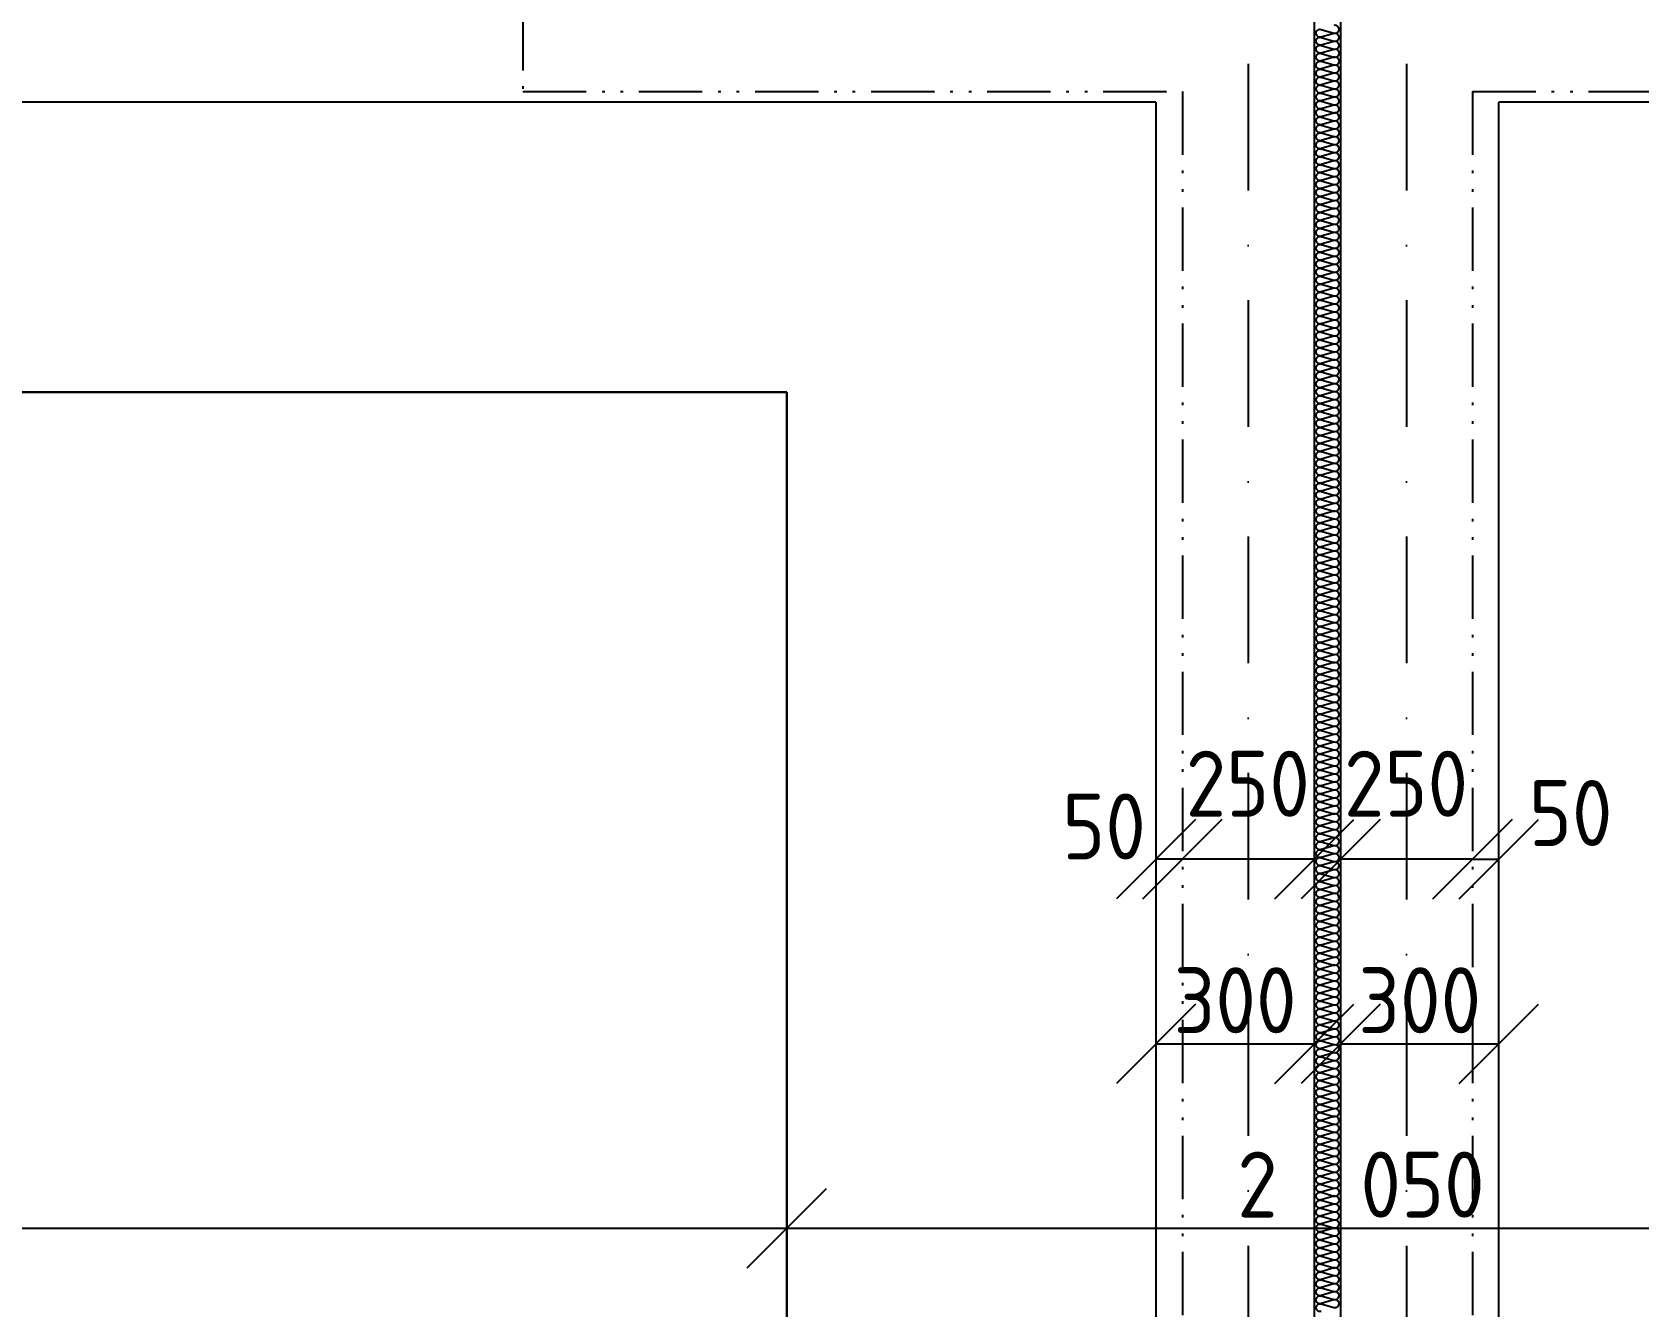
# Model space of a CAD drawing. Extents: x 4511820 to 5180432, y -1526536 to -944957.
# Drawn here: x 5004971 to 5008016, y -1488272 to -1485856 of the extents above; entities that cross this region are included whole.
import ezdxf

# ---------------------------------------------------------------- set-up
doc = ezdxf.new("R2010")
doc.units = 0
doc.header["$MEASUREMENT"] = 0
doc.linetypes.add('ACAD_ISO12W100', pattern=[22, 12, -3, 0.5, -3, 0.5, -3])
doc.linetypes.add('BODKOCIARKOVANA_3', pattern=[5.6, 3, -1.3, 0, -1.3])
doc.layers.get('0').update_dxf_attribs({"linetype": 'CONTINUOUS'})
doc.layers.get('Defpoints').update_dxf_attribs({"color": 61, "linetype": 'CONTINUOUS'})
for name, color, linetype in [('KÓTY', 4, 'CONTINUOUS'), ('MÚRY', 1, 'CONTINUOUS'), ('osi', 253, 'CONTINUOUS'), ('TENKÁ', 7, 'CONTINUOUS'), ('ŠRAFY', 82, 'CONTINUOUS')]:
    doc.layers.add(name, color=color, linetype=linetype)
doc.styles.add('STYLE1', font='isocp.shx')
doc.dimstyles.new('STANDARD-50', dxfattribs={"dimtxt": 125, "dimasz": 150, "dimexe": 10, "dimexo": 200, "dimgap": 20, "dimtad": 1, "dimdsep": 46, "dimlunit": 6, "dimtxsty": 'STYLE1', "dimblk1": 'OBLIQUE', "dimblk2": 'OBLIQUE', "dimsah": 1, "dimcen": 2.5, "dimse1": 1, "dimse2": 1, "dimadec": 0, "dimazin": 0, "dimtfac": 1, "dimtmove": 1, "dimatfit": 3, "dimldrblk": 'OBLIQUE', "dimfxl": 1, "dimtolj": 1, "dimtzin": 0, "dimarcsym": 0})

# ---------------------------------------------------------------- blocks, each defined once
blk = doc.blocks.new('_OBLIQUE')
at = {"color": 0, "linetype": 'ByBlock'}
blk.add_line((-0.5, -0.5), (0.5, 0.5), dxfattribs=at)
blk = doc.blocks.new('*D43851')
at = {"layer": 'Defpoints', "color": 0}
for p in [(5006401, -1488123.5), (5006401, -1488123.5), (5008451, -1488123.5)]:
    blk.add_point(p, dxfattribs=at)
at = {"layer": 'KÓTY', "color": 0, "lineweight": -2}
blk.add_line((5008451, -1488123.5), (5006401, -1488123.5), dxfattribs=at)
at = {"layer": 'KÓTY', "color": 0, "linetype": 'ByBlock', "lineweight": -2, "xscale": 150, "yscale": 150, "zscale": 150, "rotation": 180}
blk.add_blockref('_OBLIQUE', (5006401, -1488123.5), dxfattribs=at)
at = {"layer": 'KÓTY', "color": 0, "linetype": 'ByBlock', "lineweight": -2, "xscale": 150, "yscale": 150, "zscale": 150}
blk.add_blockref('_OBLIQUE', (5008451, -1488123.5), dxfattribs=at)
at = {"layer": 'KÓTY', "color": 0, "insert": (5007489.5, -1488040.5), "char_height": 125, "attachment_point": 5, "style": 'STYLE1'}
blk.add_mtext('\\A1;2ﾠ050', dxfattribs=at)
blk = doc.blocks.new('*D43852')
at = {"layer": 'Defpoints', "color": 0}
for p in [(5001561, -1488123.5), (5001561, -1488123.5), (5006401, -1488123.5)]:
    blk.add_point(p, dxfattribs=at)
at = {"layer": 'KÓTY', "color": 0, "lineweight": -2}
blk.add_line((5006401, -1488123.5), (5001561, -1488123.5), dxfattribs=at)
at = {"layer": 'KÓTY', "color": 0, "linetype": 'ByBlock', "lineweight": -2, "xscale": 150, "yscale": 150, "zscale": 150, "rotation": 180}
blk.add_blockref('_OBLIQUE', (5001561, -1488123.5), dxfattribs=at)
at = {"layer": 'KÓTY', "color": 0, "linetype": 'ByBlock', "lineweight": -2, "xscale": 150, "yscale": 150, "zscale": 150}
blk.add_blockref('_OBLIQUE', (5006401, -1488123.5), dxfattribs=at)
at = {"layer": 'KÓTY', "color": 0, "insert": (5003981, -1488041), "char_height": 125, "attachment_point": 5, "style": 'STYLE1'}
blk.add_mtext('\\A1;4ﾠ840', dxfattribs=at)
blk = doc.blocks.new('*D43889')
at = {"layer": 'Defpoints', "color": 0}
for p in [(5007751, -1487773.5), (5007451, -1488123), (5007751, -1488123)]:
    blk.add_point(p, dxfattribs=at)
at = {"layer": 'KÓTY', "color": 0, "lineweight": -2}
blk.add_line((5007451, -1487773.5), (5007751, -1487773.5), dxfattribs=at)
at = {"layer": 'KÓTY', "color": 0, "linetype": 'ByBlock', "lineweight": -2, "xscale": 150, "yscale": 150, "zscale": 150, "rotation": 180}
blk.add_blockref('_OBLIQUE', (5007451, -1487773.5), dxfattribs=at)
at = {"layer": 'KÓTY', "color": 0, "linetype": 'ByBlock', "lineweight": -2, "xscale": 150, "yscale": 150, "zscale": 150}
blk.add_blockref('_OBLIQUE', (5007751, -1487773.5), dxfattribs=at)
at = {"layer": 'KÓTY', "color": 0, "insert": (5007601, -1487691), "char_height": 125, "attachment_point": 5, "style": 'STYLE1'}
blk.add_mtext('\\A1;300', dxfattribs=at)
blk = doc.blocks.new('*D43890')
at = {"layer": 'Defpoints', "color": 0}
for p in [(5007451, -1487423.5), (5007451, -1488123.5), (5007701, -1488123.5)]:
    blk.add_point(p, dxfattribs=at)
at = {"layer": 'KÓTY', "color": 0, "lineweight": -2}
blk.add_line((5007701, -1487423.5), (5007451, -1487423.5), dxfattribs=at)
at = {"layer": 'KÓTY', "color": 0, "linetype": 'ByBlock', "lineweight": -2, "xscale": 150, "yscale": 150, "zscale": 150, "rotation": 180}
blk.add_blockref('_OBLIQUE', (5007451, -1487423.5), dxfattribs=at)
at = {"layer": 'KÓTY', "color": 0, "linetype": 'ByBlock', "lineweight": -2, "xscale": 150, "yscale": 150, "zscale": 150}
blk.add_blockref('_OBLIQUE', (5007701, -1487423.5), dxfattribs=at)
at = {"layer": 'KÓTY', "color": 0, "insert": (5007575, -1487280.5), "char_height": 125, "attachment_point": 5, "style": 'STYLE1'}
blk.add_mtext('\\A1;250', dxfattribs=at)
blk = doc.blocks.new('*D43891')
at = {"layer": 'Defpoints', "color": 0}
for p in [(5007701, -1487423.5), (5007751, -1487423.5), (5007751, -1487423.5)]:
    blk.add_point(p, dxfattribs=at)
at = {"layer": 'KÓTY', "color": 0, "lineweight": -2}
blk.add_line((5007701, -1487423.5), (5007751, -1487423.5), dxfattribs=at)
at = {"layer": 'KÓTY', "color": 0, "linetype": 'ByBlock', "lineweight": -2, "xscale": 150, "yscale": 150, "zscale": 150, "rotation": 180}
blk.add_blockref('_OBLIQUE', (5007701, -1487423.5), dxfattribs=at)
at = {"layer": 'KÓTY', "color": 0, "linetype": 'ByBlock', "lineweight": -2, "xscale": 150, "yscale": 150, "zscale": 150}
blk.add_blockref('_OBLIQUE', (5007751, -1487423.5), dxfattribs=at)
at = {"layer": 'KÓTY', "color": 0, "insert": (5007887, -1487336), "char_height": 125, "attachment_point": 5, "style": 'STYLE1'}
blk.add_mtext('\\A1;50', dxfattribs=at)
blk = doc.blocks.new('*D43892')
at = {"layer": 'Defpoints', "color": 0}
for p in [(5007401, -1487773.5), (5007101, -1488123), (5007401, -1488123)]:
    blk.add_point(p, dxfattribs=at)
at = {"layer": 'KÓTY', "color": 0, "lineweight": -2}
blk.add_line((5007101, -1487773.5), (5007401, -1487773.5), dxfattribs=at)
at = {"layer": 'KÓTY', "color": 0, "linetype": 'ByBlock', "lineweight": -2, "xscale": 150, "yscale": 150, "zscale": 150, "rotation": 180}
blk.add_blockref('_OBLIQUE', (5007101, -1487773.5), dxfattribs=at)
at = {"layer": 'KÓTY', "color": 0, "linetype": 'ByBlock', "lineweight": -2, "xscale": 150, "yscale": 150, "zscale": 150}
blk.add_blockref('_OBLIQUE', (5007401, -1487773.5), dxfattribs=at)
at = {"layer": 'KÓTY', "color": 0, "insert": (5007251, -1487691), "char_height": 125, "attachment_point": 5, "style": 'STYLE1'}
blk.add_mtext('\\A1;300', dxfattribs=at)
blk = doc.blocks.new('*D43893')
at = {"layer": 'Defpoints', "color": 0}
for p in [(5007151, -1487423.5), (5007151, -1488123.5), (5007401, -1488123.5)]:
    blk.add_point(p, dxfattribs=at)
at = {"layer": 'KÓTY', "color": 0, "lineweight": -2}
blk.add_line((5007401, -1487423.5), (5007151, -1487423.5), dxfattribs=at)
at = {"layer": 'KÓTY', "color": 0, "linetype": 'ByBlock', "lineweight": -2, "xscale": 150, "yscale": 150, "zscale": 150, "rotation": 180}
blk.add_blockref('_OBLIQUE', (5007151, -1487423.5), dxfattribs=at)
at = {"layer": 'KÓTY', "color": 0, "linetype": 'ByBlock', "lineweight": -2, "xscale": 150, "yscale": 150, "zscale": 150}
blk.add_blockref('_OBLIQUE', (5007401, -1487423.5), dxfattribs=at)
at = {"layer": 'KÓTY', "color": 0, "insert": (5007275, -1487280.5), "char_height": 125, "attachment_point": 5, "style": 'STYLE1'}
blk.add_mtext('\\A1;250', dxfattribs=at)
blk = doc.blocks.new('*D43894')
at = {"layer": 'Defpoints', "color": 0}
for p in [(5007101, -1487423.5), (5007101, -1487423.5), (5007151, -1487423.5)]:
    blk.add_point(p, dxfattribs=at)
at = {"layer": 'KÓTY', "color": 0, "lineweight": -2}
blk.add_line((5007151, -1487423.5), (5007101, -1487423.5), dxfattribs=at)
at = {"layer": 'KÓTY', "color": 0, "linetype": 'ByBlock', "lineweight": -2, "xscale": 150, "yscale": 150, "zscale": 150, "rotation": 180}
blk.add_blockref('_OBLIQUE', (5007101, -1487423.5), dxfattribs=at)
at = {"layer": 'KÓTY', "color": 0, "linetype": 'ByBlock', "lineweight": -2, "xscale": 150, "yscale": 150, "zscale": 150}
blk.add_blockref('_OBLIQUE', (5007151, -1487423.5), dxfattribs=at)
at = {"layer": 'KÓTY', "color": 0, "insert": (5007002.5, -1487361.5), "char_height": 125, "attachment_point": 5, "style": 'STYLE1'}
blk.add_mtext('\\A1;50', dxfattribs=at)

msp = doc.modelspace()

# ---------------------------------------------------------------- linework, layer by layer
at = {"layer": 'MÚRY', "linetype": 'Continuous', "lineweight": 30}
for q in [(5001561, -1486538), (5006401, -1492868)]:
    msp.add_line((5006401, -1486538), q, dxfattribs=at)
at = {"layer": 'osi', "linetype": 'BODKOCIARKOVANA_3', "ltscale": 80}
for p, q in [((5007276, -1463510.809), (5007276, -1502135.094)), ((5007576, -1463510.809), (5007576, -1502135.094))]:
    msp.add_line(p, q, dxfattribs=at)
at = {"layer": 'TENKÁ', "color": 40, "linetype": 'ACAD_ISO12W100', "ltscale": 10}
for p, q in [((5005901, -1485588), (5005901, -1485968)), ((5005901, -1485968), (5007151, -1485968)), ((5007151, -1485968), (5007151, -1494468)), ((5007701, -1485968), (5011201, -1485968)), ((5007701, -1485968), (5007701, -1494468))]:
    msp.add_line(p, q, dxfattribs=at)
at = {"layer": 'TENKÁ'}
for p, q in [((5007401, -1485588), (5007401, -1499268)), ((5007451, -1485588), (5007451, -1499268)), ((5007101, -1485988), (5000861, -1485988)), ((5007101, -1485988), (5007101, -1498868)), ((5007751, -1498868), (5007751, -1485988)), ((5013991, -1485988), (5007751, -1485988))]:
    msp.add_line(p, q, dxfattribs=at)
at = {"layer": 'ŠRAFY'}
for points in [[(5007447.999, -1486016.325, 0.50326334), (5007438.363, -1486008.961), (5007414.146, -1486015.924, -1.32801381), (5007414.146, -1486001.411), (5007438.363, -1486008.373, 1.32801381), (5007438.363, -1485993.86), (5007414.146, -1486000.823, -1.32801381), (5007414.146, -1485986.31), (5007438.363, -1485993.272, 1.32801381), (5007438.363, -1485978.76), (5007414.146, -1485985.722, -1.32801381), (5007414.146, -1485971.209), (5007438.363, -1485978.172, 1.32801381), (5007438.363, -1485963.659), (5007414.146, -1485970.621, -1.32801381), (5007414.146, -1485956.108), (5007438.363, -1485963.071, 1.32801381), (5007438.363, -1485948.558), (5007414.146, -1485955.52, -1.32801381), (5007414.146, -1485941.008), (5007438.363, -1485947.97, 1.32801381), (5007438.363, -1485933.457), (5007414.146, -1485940.42, -1.32801381), (5007414.146, -1485925.907), (5007438.363, -1485932.869, 1.32801381), (5007438.363, -1485918.356), (5007414.146, -1485925.319, -1.32801381), (5007414.146, -1485910.806), (5007438.363, -1485917.768, 1.32801381), (5007438.363, -1485903.256), (5007414.146, -1485910.218, -1.32801381), (5007414.146, -1485895.705), (5007438.363, -1485902.668, 1.32801381), (5007438.363, -1485888.155), (5007414.146, -1485895.117, -1.32801381), (5007414.146, -1485880.604), (5007438.363, -1485887.567, 1.32801381), (5007438.363, -1485873.054), (5007414.146, -1485880.016, -1.32801381), (5007414.146, -1485865.504), (5007438.363, -1485872.466, 1.32801381), (5007438.363, -1485857.953), (5007414.146, -1485864.916, -1.32801381), (5007414.146, -1485850.403), (5007438.363, -1485857.365, 1.32801381), (5007438.363, -1485842.852)], [(5007447.999, -1486227.737, 0.50326334), (5007438.363, -1486220.372), (5007414.146, -1486227.335, -1.32801381), (5007414.146, -1486212.822), (5007438.363, -1486219.784, 1.32801381), (5007438.363, -1486205.272), (5007414.146, -1486212.234, -1.32801381), (5007414.146, -1486197.721), (5007438.363, -1486204.684, 1.32801381), (5007438.363, -1486190.171), (5007414.146, -1486197.133, -1.32801381), (5007414.146, -1486182.62), (5007438.363, -1486189.583, 1.32801381), (5007438.363, -1486175.07), (5007414.146, -1486182.032, -1.32801381), (5007414.146, -1486167.52), (5007438.363, -1486174.482, 1.32801381), (5007438.363, -1486159.969), (5007414.146, -1486166.932, -1.32801381), (5007414.146, -1486152.419), (5007438.363, -1486159.381, 1.32801381), (5007438.363, -1486144.868), (5007414.146, -1486151.831, -1.32801381), (5007414.146, -1486137.318), (5007438.363, -1486144.28, 1.32801381), (5007438.363, -1486129.768), (5007414.146, -1486136.73, -1.32801381), (5007414.146, -1486122.217), (5007438.363, -1486129.18, 1.32801381), (5007438.363, -1486114.667), (5007414.146, -1486121.629, -1.32801381), (5007414.146, -1486107.116), (5007438.363, -1486114.079, 1.32801381), (5007438.363, -1486099.566), (5007414.146, -1486106.528, -1.32801381), (5007414.146, -1486092.016), (5007438.363, -1486098.978, 1.32801381), (5007438.363, -1486084.465), (5007414.146, -1486091.428, -1.32801381), (5007414.146, -1486076.915), (5007438.363, -1486083.877, 1.32801381), (5007438.363, -1486069.364), (5007414.146, -1486076.327, -1.32801381), (5007414.146, -1486061.814), (5007438.363, -1486068.776, 1.32801381), (5007438.363, -1486054.264), (5007414.146, -1486061.226, -1.32801381), (5007414.146, -1486046.713), (5007438.363, -1486053.676, 1.32801381), (5007438.363, -1486039.163), (5007414.146, -1486046.125, -1.32801381), (5007414.146, -1486031.612), (5007438.363, -1486038.575, 1.32801381), (5007438.363, -1486024.062), (5007414.146, -1486031.024, -1.32801381), (5007414.146, -1486016.512), (5007438.363, -1486023.474, 0.71622723), (5007446.526, -1486011.737, 0.71622723)], [(5007447.999, -1486439.148, 0.50326334), (5007438.363, -1486431.784), (5007414.146, -1486438.746, -1.32801381), (5007414.146, -1486424.233), (5007438.363, -1486431.196, 1.32801381), (5007438.363, -1486416.683), (5007414.146, -1486423.645, -1.32801381), (5007414.146, -1486409.132), (5007438.363, -1486416.095, 1.32801381), (5007438.363, -1486401.582), (5007414.146, -1486408.544, -1.32801381), (5007414.146, -1486394.032), (5007438.363, -1486400.994, 1.32801381), (5007438.363, -1486386.481), (5007414.146, -1486393.444, -1.32801381), (5007414.146, -1486378.931), (5007438.363, -1486385.893, 1.32801381), (5007438.363, -1486371.38), (5007414.146, -1486378.343, -1.32801381), (5007414.146, -1486363.83), (5007438.363, -1486370.792, 1.32801381), (5007438.363, -1486356.28), (5007414.146, -1486363.242, -1.32801381), (5007414.146, -1486348.729), (5007438.363, -1486355.692, 1.32801381), (5007438.363, -1486341.179), (5007414.146, -1486348.141, -1.32801381), (5007414.146, -1486333.628), (5007438.363, -1486340.591, 1.32801381), (5007438.363, -1486326.078), (5007414.146, -1486333.04, -1.32801381), (5007414.146, -1486318.528), (5007438.363, -1486325.49, 1.32801381), (5007438.363, -1486310.977), (5007414.146, -1486317.94, -1.32801381), (5007414.146, -1486303.427), (5007438.363, -1486310.389, 1.32801381), (5007438.363, -1486295.876), (5007414.146, -1486302.839, -1.32801381), (5007414.146, -1486288.326), (5007438.363, -1486295.288, 1.32801381), (5007438.363, -1486280.776), (5007414.146, -1486287.738, -1.32801381), (5007414.146, -1486273.225), (5007438.363, -1486280.188, 1.32801381), (5007438.363, -1486265.675), (5007414.146, -1486272.637, -1.32801381), (5007414.146, -1486258.124), (5007438.363, -1486265.087, 1.32801381), (5007438.363, -1486250.574), (5007414.146, -1486257.536, -1.32801381), (5007414.146, -1486243.024), (5007438.363, -1486249.986, 1.32801381), (5007438.363, -1486235.473), (5007414.146, -1486242.436, -1.32801381), (5007414.146, -1486227.923), (5007438.363, -1486234.885, 0.71622723), (5007446.526, -1486223.148, 0.71622723)], [(5007447.999, -1486650.559, 0.50326334), (5007438.363, -1486643.195), (5007414.146, -1486650.157, -1.32801381), (5007414.146, -1486635.644), (5007438.363, -1486642.607, 1.32801381), (5007438.363, -1486628.094), (5007414.146, -1486635.056, -1.32801381), (5007414.146, -1486620.544), (5007438.363, -1486627.506, 1.32801381), (5007438.363, -1486612.993), (5007414.146, -1486619.956, -1.32801381), (5007414.146, -1486605.443), (5007438.363, -1486612.405, 1.32801381), (5007438.363, -1486597.892), (5007414.146, -1486604.855, -1.32801381), (5007414.146, -1486590.342), (5007438.363, -1486597.304, 1.32801381), (5007438.363, -1486582.792), (5007414.146, -1486589.754, -1.32801381), (5007414.146, -1486575.241), (5007438.363, -1486582.204, 1.32801381), (5007438.363, -1486567.691), (5007414.146, -1486574.653, -1.32801381), (5007414.146, -1486560.14), (5007438.363, -1486567.103, 1.32801381), (5007438.363, -1486552.59), (5007414.146, -1486559.552, -1.32801381), (5007414.146, -1486545.04), (5007438.363, -1486552.002, 1.32801381), (5007438.363, -1486537.489), (5007414.146, -1486544.452, -1.32801381), (5007414.146, -1486529.939), (5007438.363, -1486536.901, 1.32801381), (5007438.363, -1486522.388), (5007414.146, -1486529.351, -1.32801381), (5007414.146, -1486514.838), (5007438.363, -1486521.8, 1.32801381), (5007438.363, -1486507.288), (5007414.146, -1486514.25, -1.32801381), (5007414.146, -1486499.737), (5007438.363, -1486506.7, 1.32801381), (5007438.363, -1486492.187), (5007414.146, -1486499.149, -1.32801381), (5007414.146, -1486484.636), (5007438.363, -1486491.599, 1.32801381), (5007438.363, -1486477.086), (5007414.146, -1486484.048, -1.32801381), (5007414.146, -1486469.536), (5007438.363, -1486476.498, 1.32801381), (5007438.363, -1486461.985), (5007414.146, -1486468.948, -1.32801381), (5007414.146, -1486454.435), (5007438.363, -1486461.397, 1.32801381), (5007438.363, -1486446.884), (5007414.146, -1486453.847, -1.32801381), (5007414.146, -1486439.334), (5007438.363, -1486446.296, 0.71622723), (5007446.526, -1486434.559, 0.71622723)], [(5007447.999, -1486861.97, 0.50326334), (5007438.363, -1486854.606), (5007414.146, -1486861.568, -1.32801381), (5007414.146, -1486847.056), (5007438.363, -1486854.018, 1.32801381), (5007438.363, -1486839.505), (5007414.146, -1486846.468, -1.32801381), (5007414.146, -1486831.955), (5007438.363, -1486838.917, 1.32801381), (5007438.363, -1486824.404), (5007414.146, -1486831.367, -1.32801381), (5007414.146, -1486816.854), (5007438.363, -1486823.816, 1.32801381), (5007438.363, -1486809.304), (5007414.146, -1486816.266, -1.32801381), (5007414.146, -1486801.753), (5007438.363, -1486808.716, 1.32801381), (5007438.363, -1486794.203), (5007414.146, -1486801.165, -1.32801381), (5007414.146, -1486786.652), (5007438.363, -1486793.615, 1.32801381), (5007438.363, -1486779.102), (5007414.146, -1486786.064, -1.32801381), (5007414.146, -1486771.552), (5007438.363, -1486778.514, 1.32801381), (5007438.363, -1486764.001), (5007414.146, -1486770.964, -1.32801381), (5007414.146, -1486756.451), (5007438.363, -1486763.413, 1.32801381), (5007438.363, -1486748.9), (5007414.146, -1486755.863, -1.32801381), (5007414.146, -1486741.35), (5007438.363, -1486748.312, 1.32801381), (5007438.363, -1486733.8), (5007414.146, -1486740.762, -1.32801381), (5007414.146, -1486726.249), (5007438.363, -1486733.212, 1.32801381), (5007438.363, -1486718.699), (5007414.146, -1486725.661, -1.32801381), (5007414.146, -1486711.148), (5007438.363, -1486718.111, 1.32801381), (5007438.363, -1486703.598), (5007414.146, -1486710.56, -1.32801381), (5007414.146, -1486696.048), (5007438.363, -1486703.01, 1.32801381), (5007438.363, -1486688.497), (5007414.146, -1486695.46, -1.32801381), (5007414.146, -1486680.947), (5007438.363, -1486687.909, 1.32801381), (5007438.363, -1486673.396), (5007414.146, -1486680.359, -1.32801381), (5007414.146, -1486665.846), (5007438.363, -1486672.808, 1.32801381), (5007438.363, -1486658.296), (5007414.146, -1486665.258, -1.32801381), (5007414.146, -1486650.745), (5007438.363, -1486657.708, 0.71622723), (5007446.526, -1486645.97, 0.71622723)], [(5007447.999, -1487073.381, 0.50326334), (5007438.363, -1487066.017), (5007414.146, -1487072.98, -1.32801381), (5007414.146, -1487058.467), (5007438.363, -1487065.429, 1.32801381), (5007438.363, -1487050.916), (5007414.146, -1487057.879, -1.32801381), (5007414.146, -1487043.366), (5007438.363, -1487050.328, 1.32801381), (5007438.363, -1487035.816), (5007414.146, -1487042.778, -1.32801381), (5007414.146, -1487028.265), (5007438.363, -1487035.228, 1.32801381), (5007438.363, -1487020.715), (5007414.146, -1487027.677, -1.32801381), (5007414.146, -1487013.164), (5007438.363, -1487020.127, 1.32801381), (5007438.363, -1487005.614), (5007414.146, -1487012.576, -1.32801381), (5007414.146, -1486998.064), (5007438.363, -1487005.026, 1.32801381), (5007438.363, -1486990.513), (5007414.146, -1486997.476, -1.32801381), (5007414.146, -1486982.963), (5007438.363, -1486989.925, 1.32801381), (5007438.363, -1486975.412), (5007414.146, -1486982.375, -1.32801381), (5007414.146, -1486967.862), (5007438.363, -1486974.824, 1.32801381), (5007438.363, -1486960.312), (5007414.146, -1486967.274, -1.32801381), (5007414.146, -1486952.761), (5007438.363, -1486959.724, 1.32801381), (5007438.363, -1486945.211), (5007414.146, -1486952.173, -1.32801381), (5007414.146, -1486937.66), (5007438.363, -1486944.623, 1.32801381), (5007438.363, -1486930.11), (5007414.146, -1486937.072, -1.32801381), (5007414.146, -1486922.56), (5007438.363, -1486929.522, 1.32801381), (5007438.363, -1486915.009), (5007414.146, -1486921.972, -1.32801381), (5007414.146, -1486907.459), (5007438.363, -1486914.421, 1.32801381), (5007438.363, -1486899.908), (5007414.146, -1486906.871, -1.32801381), (5007414.146, -1486892.358), (5007438.363, -1486899.32, 1.32801381), (5007438.363, -1486884.808), (5007414.146, -1486891.77, -1.32801381), (5007414.146, -1486877.257), (5007438.363, -1486884.22, 1.32801381), (5007438.363, -1486869.707), (5007414.146, -1486876.669, -1.32801381), (5007414.146, -1486862.156), (5007438.363, -1486869.119, 0.71622723), (5007446.526, -1486857.381, 0.71622723)], [(5007447.999, -1487284.793, 0.50326334), (5007438.363, -1487277.428), (5007414.146, -1487284.391, -1.32801381), (5007414.146, -1487269.878), (5007438.363, -1487276.84, 1.32801381), (5007438.363, -1487262.328), (5007414.146, -1487269.29, -1.32801381), (5007414.146, -1487254.777), (5007438.363, -1487261.74, 1.32801381), (5007438.363, -1487247.227), (5007414.146, -1487254.189, -1.32801381), (5007414.146, -1487239.676), (5007438.363, -1487246.639, 1.32801381), (5007438.363, -1487232.126), (5007414.146, -1487239.088, -1.32801381), (5007414.146, -1487224.576), (5007438.363, -1487231.538, 1.32801381), (5007438.363, -1487217.025), (5007414.146, -1487223.988, -1.32801381), (5007414.146, -1487209.475), (5007438.363, -1487216.437, 1.32801381), (5007438.363, -1487201.924), (5007414.146, -1487208.887, -1.32801381), (5007414.146, -1487194.374), (5007438.363, -1487201.336, 1.32801381), (5007438.363, -1487186.824), (5007414.146, -1487193.786, -1.32801381), (5007414.146, -1487179.273), (5007438.363, -1487186.236, 1.32801381), (5007438.363, -1487171.723), (5007414.146, -1487178.685, -1.32801381), (5007414.146, -1487164.172), (5007438.363, -1487171.135, 1.32801381), (5007438.363, -1487156.622), (5007414.146, -1487163.584, -1.32801381), (5007414.146, -1487149.072), (5007438.363, -1487156.034, 1.32801381), (5007438.363, -1487141.521), (5007414.146, -1487148.484, -1.32801381), (5007414.146, -1487133.971), (5007438.363, -1487140.933, 1.32801381), (5007438.363, -1487126.42), (5007414.146, -1487133.383, -1.32801381), (5007414.146, -1487118.87), (5007438.363, -1487125.832, 1.32801381), (5007438.363, -1487111.32), (5007414.146, -1487118.282, -1.32801381), (5007414.146, -1487103.769), (5007438.363, -1487110.732, 1.32801381), (5007438.363, -1487096.219), (5007414.146, -1487103.181, -1.32801381), (5007414.146, -1487088.668), (5007438.363, -1487095.631, 1.32801381), (5007438.363, -1487081.118), (5007414.146, -1487088.08, -1.32801381), (5007414.146, -1487073.568), (5007438.363, -1487080.53, 0.71622723), (5007446.526, -1487068.793, 0.71622723)], [(5007447.999, -1487496.204, 0.50326334), (5007438.363, -1487488.84), (5007414.146, -1487495.802, -1.32801381), (5007414.146, -1487481.289), (5007438.363, -1487488.252, 1.32801381), (5007438.363, -1487473.739), (5007414.146, -1487480.701, -1.32801381), (5007414.146, -1487466.188), (5007438.363, -1487473.151, 1.32801381), (5007438.363, -1487458.638), (5007414.146, -1487465.6, -1.32801381), (5007414.146, -1487451.088), (5007438.363, -1487458.05, 1.32801381), (5007438.363, -1487443.537), (5007414.146, -1487450.5, -1.32801381), (5007414.146, -1487435.987), (5007438.363, -1487442.949, 1.32801381), (5007438.363, -1487428.436), (5007414.146, -1487435.399, -1.32801381), (5007414.146, -1487420.886), (5007438.363, -1487427.848, 1.32801381), (5007438.363, -1487413.336), (5007414.146, -1487420.298, -1.32801381), (5007414.146, -1487405.785), (5007438.363, -1487412.748, 1.32801381), (5007438.363, -1487398.235), (5007414.146, -1487405.197, -1.32801381), (5007414.146, -1487390.684), (5007438.363, -1487397.647, 1.32801381), (5007438.363, -1487383.134), (5007414.146, -1487390.096, -1.32801381), (5007414.146, -1487375.584), (5007438.363, -1487382.546, 1.32801381), (5007438.363, -1487368.033), (5007414.146, -1487374.996, -1.32801381), (5007414.146, -1487360.483), (5007438.363, -1487367.445, 1.32801381), (5007438.363, -1487352.932), (5007414.146, -1487359.895, -1.32801381), (5007414.146, -1487345.382), (5007438.363, -1487352.344, 1.32801381), (5007438.363, -1487337.832), (5007414.146, -1487344.794, -1.32801381), (5007414.146, -1487330.281), (5007438.363, -1487337.244, 1.32801381), (5007438.363, -1487322.731), (5007414.146, -1487329.693, -1.32801381), (5007414.146, -1487315.18), (5007438.363, -1487322.143, 1.32801381), (5007438.363, -1487307.63), (5007414.146, -1487314.592, -1.32801381), (5007414.146, -1487300.08), (5007438.363, -1487307.042, 1.32801381), (5007438.363, -1487292.529), (5007414.146, -1487299.492, -1.32801381), (5007414.146, -1487284.979), (5007438.363, -1487291.941, 0.71622723), (5007446.526, -1487280.204, 0.71622723)], [(5007447.999, -1487707.615, 0.50326334), (5007438.363, -1487700.251), (5007414.146, -1487707.213, -1.32801381), (5007414.146, -1487692.7), (5007438.363, -1487699.663, 1.32801381), (5007438.363, -1487685.15), (5007414.146, -1487692.112, -1.32801381), (5007414.146, -1487677.6), (5007438.363, -1487684.562, 1.32801381), (5007438.363, -1487670.049), (5007414.146, -1487677.012, -1.32801381), (5007414.146, -1487662.499), (5007438.363, -1487669.461, 1.32801381), (5007438.363, -1487654.948), (5007414.146, -1487661.911, -1.32801381), (5007414.146, -1487647.398), (5007438.363, -1487654.36, 1.32801381), (5007438.363, -1487639.848), (5007414.146, -1487646.81, -1.32801381), (5007414.146, -1487632.297), (5007438.363, -1487639.26, 1.32801381), (5007438.363, -1487624.747), (5007414.146, -1487631.709, -1.32801381), (5007414.146, -1487617.196), (5007438.363, -1487624.159, 1.32801381), (5007438.363, -1487609.646), (5007414.146, -1487616.608, -1.32801381), (5007414.146, -1487602.096), (5007438.363, -1487609.058, 1.32801381), (5007438.363, -1487594.545), (5007414.146, -1487601.508, -1.32801381), (5007414.146, -1487586.995), (5007438.363, -1487593.957, 1.32801381), (5007438.363, -1487579.444), (5007414.146, -1487586.407, -1.32801381), (5007414.146, -1487571.894), (5007438.363, -1487578.856, 1.32801381), (5007438.363, -1487564.344), (5007414.146, -1487571.306, -1.32801381), (5007414.146, -1487556.793), (5007438.363, -1487563.756, 1.32801381), (5007438.363, -1487549.243), (5007414.146, -1487556.205, -1.32801381), (5007414.146, -1487541.692), (5007438.363, -1487548.655, 1.32801381), (5007438.363, -1487534.142), (5007414.146, -1487541.104, -1.32801381), (5007414.146, -1487526.592), (5007438.363, -1487533.554, 1.32801381), (5007438.363, -1487519.041), (5007414.146, -1487526.004, -1.32801381), (5007414.146, -1487511.491), (5007438.363, -1487518.453, 1.32801381), (5007438.363, -1487503.94), (5007414.146, -1487510.903, -1.32801381), (5007414.146, -1487496.39), (5007438.363, -1487503.352, 0.71622723), (5007446.526, -1487491.615, 0.71622723)], [(5007447.999, -1487919.026, 0.50326334), (5007438.363, -1487911.662), (5007414.146, -1487918.624, -1.32801381), (5007414.146, -1487904.112), (5007438.363, -1487911.074, 1.32801381), (5007438.363, -1487896.561), (5007414.146, -1487903.524, -1.32801381), (5007414.146, -1487889.011), (5007438.363, -1487895.973, 1.32801381), (5007438.363, -1487881.46), (5007414.146, -1487888.423, -1.32801381), (5007414.146, -1487873.91), (5007438.363, -1487880.872, 1.32801381), (5007438.363, -1487866.36), (5007414.146, -1487873.322, -1.32801381), (5007414.146, -1487858.809), (5007438.363, -1487865.772, 1.32801381), (5007438.363, -1487851.259), (5007414.146, -1487858.221, -1.32801381), (5007414.146, -1487843.708), (5007438.363, -1487850.671, 1.32801381), (5007438.363, -1487836.158), (5007414.146, -1487843.12, -1.32801381), (5007414.146, -1487828.608), (5007438.363, -1487835.57, 1.32801381), (5007438.363, -1487821.057), (5007414.146, -1487828.02, -1.32801381), (5007414.146, -1487813.507), (5007438.363, -1487820.469, 1.32801381), (5007438.363, -1487805.956), (5007414.146, -1487812.919, -1.32801381), (5007414.146, -1487798.406), (5007438.363, -1487805.368, 1.32801381), (5007438.363, -1487790.856), (5007414.146, -1487797.818, -1.32801381), (5007414.146, -1487783.305), (5007438.363, -1487790.268, 1.32801381), (5007438.363, -1487775.755), (5007414.146, -1487782.717, -1.32801381), (5007414.146, -1487768.204), (5007438.363, -1487775.167, 1.32801381), (5007438.363, -1487760.654), (5007414.146, -1487767.616, -1.32801381), (5007414.146, -1487753.104), (5007438.363, -1487760.066, 1.32801381), (5007438.363, -1487745.553), (5007414.146, -1487752.516, -1.32801381), (5007414.146, -1487738.003), (5007438.363, -1487744.965, 1.32801381), (5007438.363, -1487730.452), (5007414.146, -1487737.415, -1.32801381), (5007414.146, -1487722.902), (5007438.363, -1487729.864, 1.32801381), (5007438.363, -1487715.352), (5007414.146, -1487722.314, -1.32801381), (5007414.146, -1487707.801), (5007438.363, -1487714.764, 0.71622723), (5007446.526, -1487703.026, 0.71622723)], [(5007447.999, -1488130.437, 0.50326334), (5007438.363, -1488123.073), (5007414.146, -1488130.036, -1.32801381), (5007414.146, -1488115.523), (5007438.363, -1488122.485, 1.32801381), (5007438.363, -1488107.972), (5007414.146, -1488114.935, -1.32801381), (5007414.146, -1488100.422), (5007438.363, -1488107.384, 1.32801381), (5007438.363, -1488092.872), (5007414.146, -1488099.834, -1.32801381), (5007414.146, -1488085.321), (5007438.363, -1488092.284, 1.32801381), (5007438.363, -1488077.771), (5007414.146, -1488084.733, -1.32801381), (5007414.146, -1488070.22), (5007438.363, -1488077.183, 1.32801381), (5007438.363, -1488062.67), (5007414.146, -1488069.632, -1.32801381), (5007414.146, -1488055.12), (5007438.363, -1488062.082, 1.32801381), (5007438.363, -1488047.569), (5007414.146, -1488054.532, -1.32801381), (5007414.146, -1488040.019), (5007438.363, -1488046.981, 1.32801381), (5007438.363, -1488032.468), (5007414.146, -1488039.431, -1.32801381), (5007414.146, -1488024.918), (5007438.363, -1488031.88, 1.32801381), (5007438.363, -1488017.368), (5007414.146, -1488024.33, -1.32801381), (5007414.146, -1488009.817), (5007438.363, -1488016.78, 1.32801381), (5007438.363, -1488002.267), (5007414.146, -1488009.229, -1.32801381), (5007414.146, -1487994.716), (5007438.363, -1488001.679, 1.32801381), (5007438.363, -1487987.166), (5007414.146, -1487994.128, -1.32801381), (5007414.146, -1487979.616), (5007438.363, -1487986.578, 1.32801381), (5007438.363, -1487972.065), (5007414.146, -1487979.028, -1.32801381), (5007414.146, -1487964.515), (5007438.363, -1487971.477, 1.32801381), (5007438.363, -1487956.964), (5007414.146, -1487963.927, -1.32801381), (5007414.146, -1487949.414), (5007438.363, -1487956.376, 1.32801381), (5007438.363, -1487941.864), (5007414.146, -1487948.826, -1.32801381), (5007414.146, -1487934.313), (5007438.363, -1487941.276, 1.32801381), (5007438.363, -1487926.763), (5007414.146, -1487933.725, -1.32801381), (5007414.146, -1487919.212), (5007438.363, -1487926.175, 0.71622723), (5007446.526, -1487914.437, 0.71622723)], [(5007414.146, -1488281.044, -1.32801381), (5007414.146, -1488266.531), (5007438.363, -1488273.493, 1.32801381), (5007438.363, -1488258.98), (5007414.146, -1488265.943, -1.32801381), (5007414.146, -1488251.43), (5007438.363, -1488258.392, 1.32801381), (5007438.363, -1488243.88), (5007414.146, -1488250.842, -1.32801381), (5007414.146, -1488236.329), (5007438.363, -1488243.292, 1.32801381), (5007438.363, -1488228.779), (5007414.146, -1488235.741, -1.32801381), (5007414.146, -1488221.228), (5007438.363, -1488228.191, 1.32801381), (5007438.363, -1488213.678), (5007414.146, -1488220.64, -1.32801381), (5007414.146, -1488206.128), (5007438.363, -1488213.09, 1.32801381), (5007438.363, -1488198.577), (5007414.146, -1488205.54, -1.32801381), (5007414.146, -1488191.027), (5007438.363, -1488197.989, 1.32801381), (5007438.363, -1488183.476), (5007414.146, -1488190.439, -1.32801381), (5007414.146, -1488175.926), (5007438.363, -1488182.888, 1.32801381), (5007438.363, -1488168.376), (5007414.146, -1488175.338, -1.32801381), (5007414.146, -1488160.825), (5007438.363, -1488167.788, 1.32801381), (5007438.363, -1488153.275), (5007414.146, -1488160.237, -1.32801381), (5007414.146, -1488145.724), (5007438.363, -1488152.687, 1.32801381), (5007438.363, -1488138.174), (5007414.146, -1488145.136, -1.32801381), (5007414.146, -1488130.624), (5007438.363, -1488137.586, 0.71622723), (5007446.526, -1488125.849, 0.71622723)]]:
    msp.add_lwpolyline(points, format="xyb", dxfattribs=at).dxf.unprotected_set("ltscale", 0)

# ---------------------------------------------------------------- dimensions: what is measured, and where the dimension line sits
at = {"layer": 'KÓTY'}
for base, p1, p2, picture, middle in [((5007151, -1487423.5), (5007401, -1488123.5), (5007151, -1488123.5), '*D43893', (5007275, -1487363)), ((5007451, -1487423.5), (5007701, -1488123.5), (5007451, -1488123.5), '*D43890', (5007575, -1487363)), ((5007101, -1487423.5), (5007151, -1487423.5), (5007101, -1487423.5), '*D43894', (5007002.5, -1487444)), ((5007751, -1487423.5), (5007701, -1487423.5), (5007751, -1487423.5), '*D43891', (5007887, -1487418.5)), ((5006401, -1488123.5), (5008451, -1488123.5), (5006401, -1488123.5), '*D43851', (5007489.5, -1488123))]:
    dim = msp.add_linear_dim(base=base, p1=p1, p2=p2, dimstyle='STANDARD-50', override={"dimtxsty": 'STYLE1', "dimldrblk": 'OBLIQUE'}, dxfattribs=at)
    dim.commit()
    dim.dimension.update_dxf_attribs({"geometry": picture, "text_midpoint": middle, "dimtype": 160})
for base, p1, p2, picture, middle in [((5007401, -1487773.5), (5007101, -1488123), (5007401, -1488123), '*D43892', (5007251, -1487691)), ((5007751, -1487773.5), (5007451, -1488123), (5007751, -1488123), '*D43889', (5007601, -1487691)), ((5001561, -1488123.5), (5006401, -1488123.5), (5001561, -1488123.5), '*D43852', (5003981, -1488040.957))]:
    dim = msp.add_linear_dim(base=base, p1=p1, p2=p2, dimstyle='STANDARD-50', override={"dimtxsty": 'STYLE1', "dimldrblk": 'OBLIQUE'}, dxfattribs=at)
    dim.commit()
    dim.dimension.update_dxf_attribs({"geometry": picture, "text_midpoint": middle})

doc.saveas('drawing.dxf')
